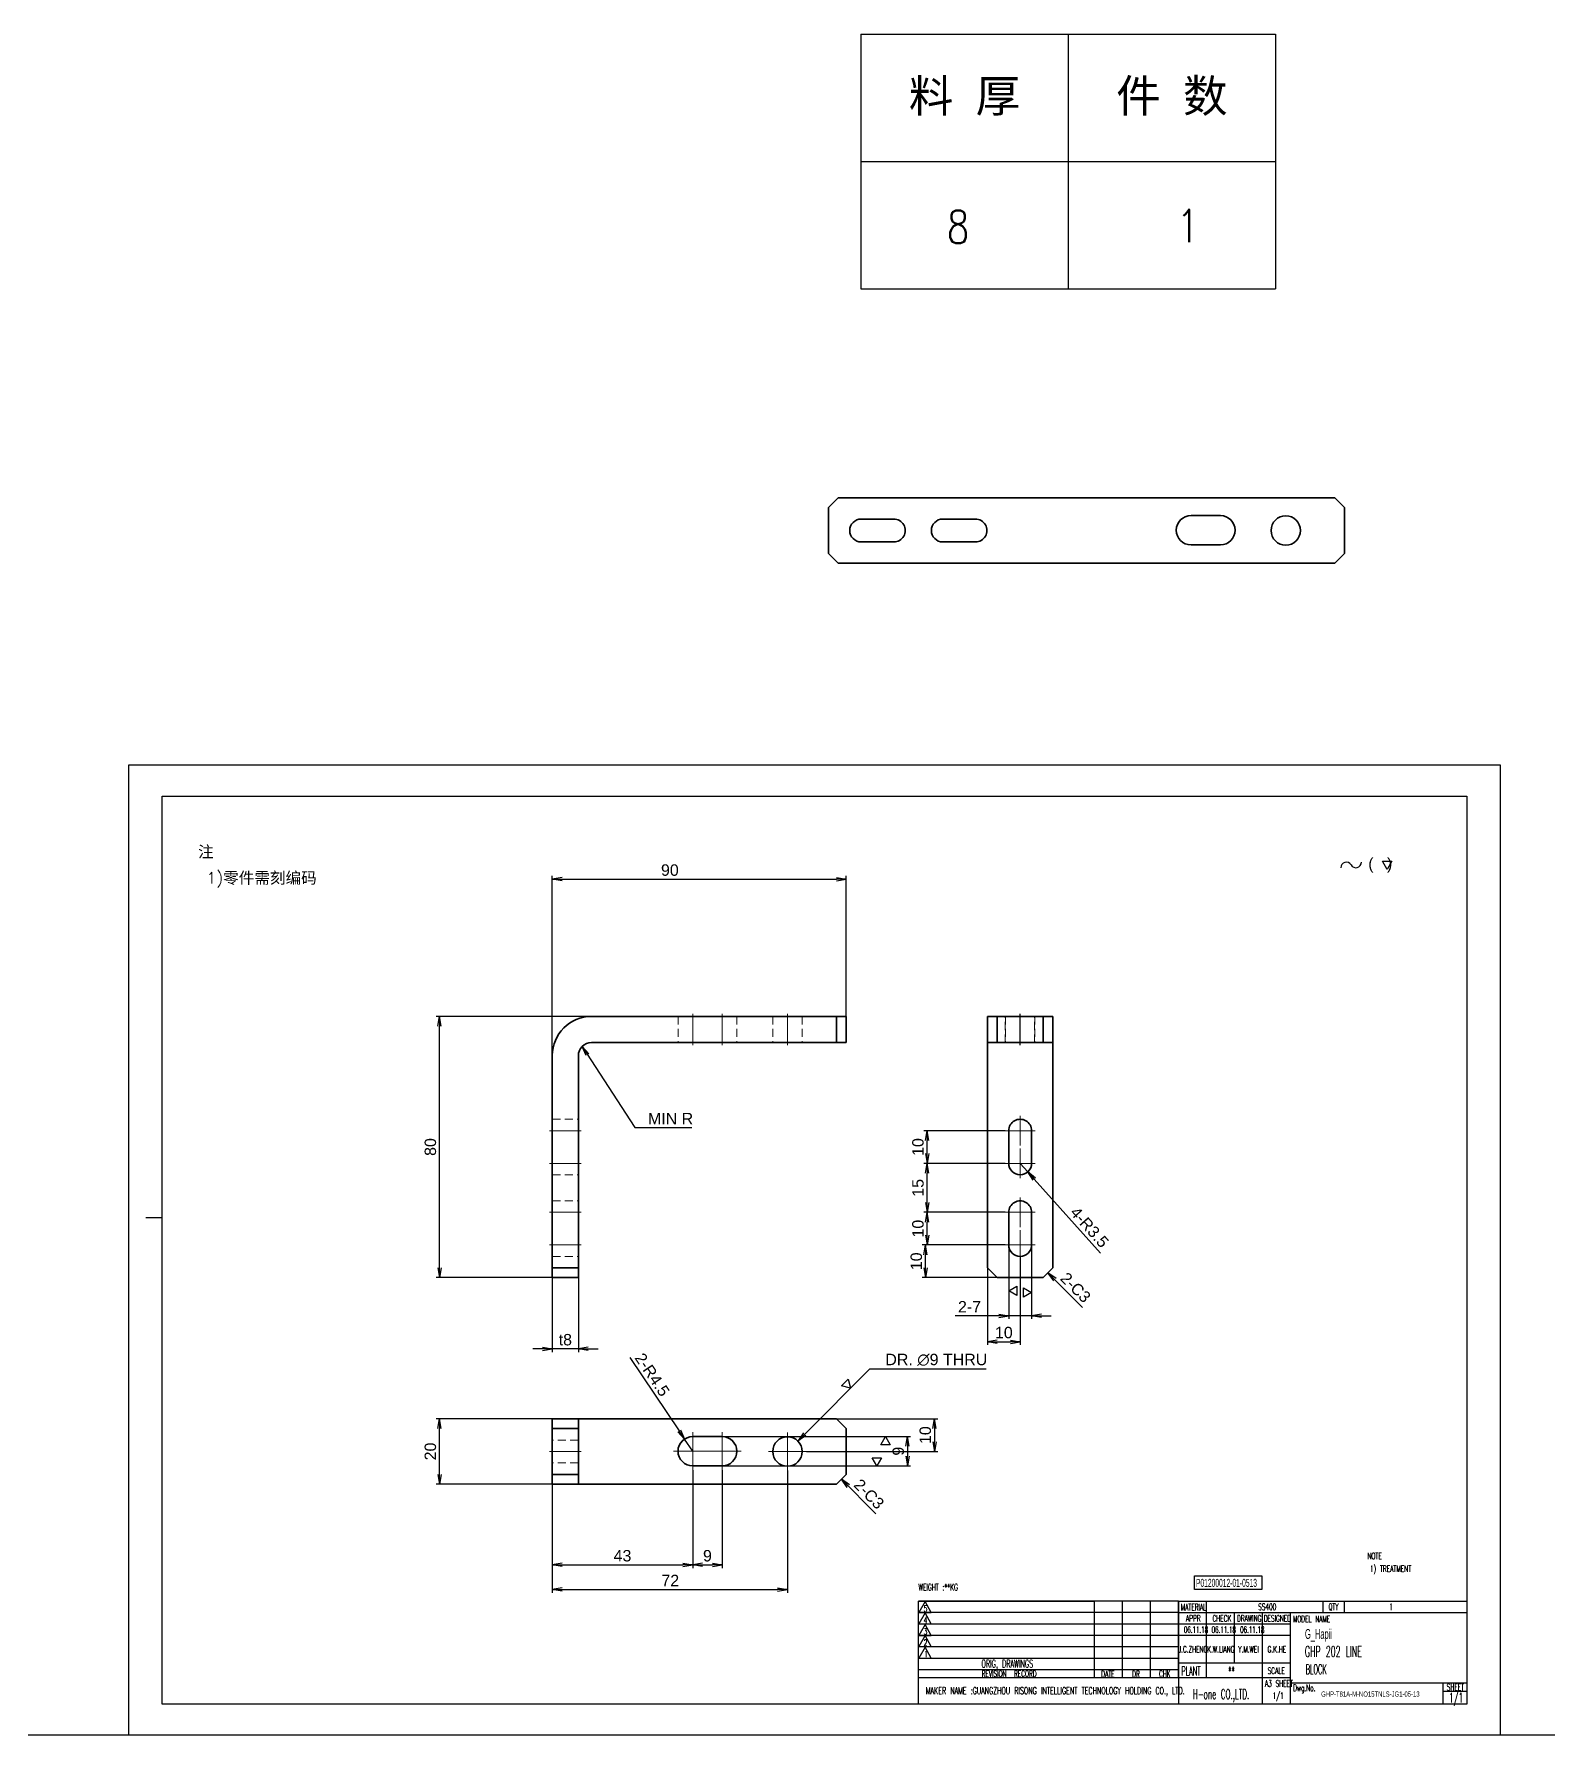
# Model space of a CAD drawing. Header units: millimetres. Extents: x 1842 to 16330, y -758 to 3963.
# Drawn here: x 5090 to 5553, y -758 to -237 of the extents above; entities that cross this region are included whole.
import ezdxf
from ezdxf.enums import TextEntityAlignment as Align

# ---------------------------------------------------------------- set-up
doc = ezdxf.new("R2010")
doc.units = ezdxf.units.MM
doc.linetypes.add('CENTER-HOKUTO', pattern=[23, 20, -1, 1, -1])
doc.linetypes.add('HIDDEN-HOKUTO', pattern=[3.8, 2.5, -1.3])
doc.layers.add('AM_7', color=2, linetype='CENTER-HOKUTO', lineweight=30)
doc.layers.add('AM_HID', color=1, linetype='HIDDEN-HOKUTO', lineweight=25)
doc.layers.add('title_frame', color=7, linetype='Continuous')
doc.layers.add('word_dim', color=253, linetype='Continuous')
doc.styles.add('DIM', font='romans.shx', dxfattribs={"width": 0.8, "bigfont": 'bigfont.shx'})
doc.styles.add('MX_NOTE_STANDARD', font='txt.shx', dxfattribs={"bigfont": 'bigfont.shx'})
doc.styles.get("Standard").update_dxf_attribs({"font": 'arial.ttf'})
doc.dimstyles.new('RS1-1', dxfattribs={"dimtxt": 3.5, "dimasz": 3, "dimexe": 1, "dimexo": 0, "dimgap": 1, "dimtad": 3, "dimdsep": 46, "dimtxsty": 'Standard', "dimblk1": 'OPEN', "dimblk2": 'OPEN', "dimsah": 1, "dimcen": 0, "dimclrd": 256, "dimclre": 256, "dimclrt": 3, "dimazin": 2, "dimtfac": 1, "dimtmove": 0, "dimatfit": 3, "dimldrblk": 'OPEN', "dimfxl": 0, "dimtolj": 1, "dimtzin": 0, "dimarcsym": 0})

# ---------------------------------------------------------------- blocks, each defined once
blk = doc.blocks.new('A$C404331B6')
at = {"layer": 'title_frame'}
for p, q in [((0, -31.5), (0, 0)), ((0, 0), (53.9, 0)), ((79.62, 0), (0, 0)), ((53.9, -23.5), (53.9, 0)), ((62.48, -23.5), (62.48, 0)), ((62.48, -23.5), (62.48, 0)), ((71.05, -23.5), (71.05, 0)), ((71.05, -23.5), (71.05, 0)), ((79.62, 0), (79.62, -31.5)), ((79.62, 0), (167.83, 0)), ((88.2, -23.5), (88.2, 0)), ((123.73, 0), (123.73, -3.5)), ((130.3, 0), (130.3, -3.5)), ((53.9, -3.5), (0, -3.5)), ((79.62, -3.5), (0, -3.5)), ((1.98, -0.12), (0.1, -3.45)), ((0.1, -3.45), (3.86, -3.45)), ((1.98, -3.6), (0.1, -6.92)), ((3.86, -3.45), (1.98, -0.12)), ((3.86, -6.92), (1.98, -3.6)), ((79.62, -3.5), (167.83, -3.5)), ((96.78, -18.9), (96.78, -3.5)), ((105.35, -31.5), (105.35, -3.5)), ((113.92, -31.5), (113.92, -3.5)), ((53.9, -7), (0, -7)), ((79.62, -7), (0, -7)), ((0.1, -6.92), (3.86, -6.92)), ((1.98, -7.13), (0.1, -10.45)), ((3.86, -10.45), (1.98, -7.13)), ((113.92, -7), (79.62, -7)), ((53.9, -10.5), (0, -10.5)), ((79.62, -10.5), (0, -10.5)), ((53.9, -14), (0, -14)), ((79.62, -14), (0, -14)), ((0.1, -10.45), (3.86, -10.45)), ((1.98, -10.54), (0.1, -13.87)), ((0.1, -13.87), (3.86, -13.87)), ((1.98, -14.07), (0.1, -17.4)), ((3.86, -13.87), (1.98, -10.54)), ((3.86, -17.4), (1.98, -14.07)), ((113.92, -10.5), (79.62, -10.5)), ((53.9, -17.5), (0, -17.5)), ((79.62, -17.5), (0, -17.5)), ((0.1, -17.4), (3.86, -17.4)), ((79.62, -18.9), (113.92, -18.9)), ((53.9, -21), (0, -21)), ((79.62, -21), (0, -21)), ((79.62, -23.5), (0, -23.5)), ((113.92, -23.5), (79.62, -23.5)), ((113.92, -25), (167.83, -25)), ((160.48, -25), (160.48, -31.5)), ((160.48, -27.5), (167.83, -27.5)), ((167.83, -31.5), (0, -31.5))]:
    blk.add_line(p, q, dxfattribs=at)
at = {"layer": 'title_frame', "color": 3, "style": 'MX_NOTE_STANDARD', "width": 0.5341}
for s, height, p in [('5', 1.92, (1.59, -3.22)), ('4', 1.92, (1.59, -6.7)), ('MATERIAL', 1.973, (80.3, -2.79)), ('APPR', 1.973, (81.89, -6.26)), ('CHECK', 1.973, (89.99, -6.26)), ('DRAWING', 1.973, (97.51, -6.26)), ('DESIGNED', 1.973, (105.7, -6.26)), ('MODEL NAME', 1.973, (114.63, -6.41)), ('QTY', 1.973, (125.5, -2.7)), ('3', 1.92, (1.59, -10.23)), ('2', 1.92, (1.59, -13.64)), ('1', 1.92, (1.78, -17.17)), ('ORIG, DRAWINGS', 2.4112, (19.27, -20.34)), ('PLANT', 2.74, (80.46, -22.73)), ('SCALE', 1.973, (106.88, -22.28)), ('REVISION  RECORD', 1.9728, (19.32, -23.18)), ('DATE', 1.973, (55.94, -23.26)), ('DR', 1.973, (65.43, -23.27)), ('CHK', 1.973, (73.61, -23.23)), ('Dwg.No.', 1.973, (114.71, -27.52)), ('SHEET', 1.973, (161.71, -27.29)), ('MAKER NAME :GUANGZHOU RISONG INTELLIGENT TECHNOLOGY HOLDING CO., LTD.', 2.16, (2.22, -28.43))]:
    blk.add_text(s, height=height, dxfattribs=at).set_placement(p)
blk = doc.blocks.new('shiage0')
at = {"layer": 'word_dim', "color": 3, "linetype": 'Continuous'}
for centre, start, end in [((1.69, 0), 30, 180), ((4.61, 1.69), 210, 0)]:
    blk.add_arc(centre, 1.69, start, end, dxfattribs=at)
blk = doc.blocks.new('12')
at = {"layer": 'title_frame', "color": 3, "linetype": 'Continuous'}
blk.add_lwpolyline([(20.46, 3.03), (19.01, 5.53), (21.9, 5.53)], close=True, dxfattribs=at)
blk.add_blockref('shiage0', (6.23, 3.56), dxfattribs=at)
blk.add_text('(   )', height=3.5, dxfattribs=at).set_placement((14.64, 3.08))
blk = doc.blocks.new('_Open')
at = {"color": 0, "lineweight": -2}
for p, q in [((-1, 0.17), (0, 0)), ((-1, -0.17), (0, 0)), ((0, 0), (-1, 0))]:
    blk.add_line(p, q, dxfattribs=at)
blk = doc.blocks.new('*D1000')
at = {"layer": 'DEFPOINTS', "color": 0, "linetype": 'Continuous', "ltscale": 2, "transparency": 16777216}
for p in [(5213.72, -538.19), (5263.97, -538.19), (5252.25, -618.19)]:
    blk.add_point(p, dxfattribs=at)
at = {"layer": 'word_dim', "linetype": 'Continuous', "lineweight": -2, "ltscale": 2, "transparency": 16777216}
for p, q in [((5263.97, -538.19), (5212.72, -538.19)), ((5213.72, -615.19), (5213.72, -541.19)), ((5252.25, -618.19), (5212.72, -618.19))]:
    blk.add_line(p, q, dxfattribs=at)
at = {"layer": 'word_dim', "linetype": 'Continuous', "lineweight": -2, "ltscale": 2, "transparency": 16777216, "xscale": 3, "yscale": 3, "zscale": 3}
for p, rotation in [((5213.72, -538.19), 90), ((5213.72, -618.19), 270)]:
    blk.add_blockref('_Open', p, dxfattribs=dict(at, rotation=rotation))
at = {"layer": 'word_dim', "color": 3, "linetype": 'Continuous', "ltscale": 2, "transparency": 16777216, "insert": (5210.94, -578.19), "char_height": 3.5, "attachment_point": 5, "rotation": 90}
blk.add_mtext('\\A1;80', dxfattribs=at)
blk = doc.blocks.new('*D1001')
at = {"layer": 'DEFPOINTS', "color": 0, "linetype": 'Continuous', "ltscale": 2, "transparency": 16777216}
for p in [(5338.25, -496.19), (5338.25, -542.19), (5248.25, -576.9)]:
    blk.add_point(p, dxfattribs=at)
at = {"layer": 'word_dim', "linetype": 'Continuous', "lineweight": -2, "ltscale": 2, "transparency": 16777216}
for p, q in [((5248.25, -576.9), (5248.25, -495.19)), ((5251.25, -496.19), (5335.25, -496.19)), ((5338.25, -542.19), (5338.25, -495.19))]:
    blk.add_line(p, q, dxfattribs=at)
at = {"layer": 'word_dim', "linetype": 'Continuous', "lineweight": -2, "ltscale": 2, "transparency": 16777216, "xscale": 3, "yscale": 3, "zscale": 3, "rotation": 180}
blk.add_blockref('_Open', (5248.25, -496.19), dxfattribs=at)
at = {"layer": 'word_dim', "linetype": 'Continuous', "lineweight": -2, "ltscale": 2, "transparency": 16777216, "xscale": 3, "yscale": 3, "zscale": 3}
blk.add_blockref('_Open', (5338.25, -496.19), dxfattribs=at)
at = {"layer": 'word_dim', "color": 3, "linetype": 'Continuous', "ltscale": 2, "transparency": 16777216, "insert": (5284.25, -493.4), "char_height": 3.5, "attachment_point": 5}
blk.add_mtext('\\A1;90', dxfattribs=at)
blk = doc.blocks.new('*D1002')
at = {"layer": 'DEFPOINTS', "color": 0, "linetype": 'Continuous', "ltscale": 2, "transparency": 16777216}
for p in [(5248.25, -618.19), (5256.25, -618.19), (5248.25, -640.01)]:
    blk.add_point(p, dxfattribs=at)
at = {"layer": 'word_dim', "linetype": 'Continuous', "lineweight": -2, "ltscale": 2, "transparency": 16777216}
for p, q in [((5248.25, -618.19), (5248.25, -641.01)), ((5256.25, -618.19), (5256.25, -641.01)), ((5245.25, -640.01), (5242.25, -640.01)), ((5256.25, -640.01), (5248.25, -640.01)), ((5259.25, -640.01), (5262.25, -640.01))]:
    blk.add_line(p, q, dxfattribs=at)
at = {"layer": 'word_dim', "linetype": 'Continuous', "lineweight": -2, "ltscale": 2, "transparency": 16777216, "xscale": 3, "yscale": 3, "zscale": 3}
blk.add_blockref('_Open', (5248.25, -640.01), dxfattribs=at)
at = {"layer": 'word_dim', "linetype": 'Continuous', "lineweight": -2, "ltscale": 2, "transparency": 16777216, "xscale": 3, "yscale": 3, "zscale": 3, "rotation": 180}
blk.add_blockref('_Open', (5256.25, -640.01), dxfattribs=at)
at = {"layer": 'word_dim', "color": 3, "linetype": 'Continuous', "ltscale": 2, "transparency": 16777216, "insert": (5252.25, -637.22), "char_height": 3.5, "attachment_point": 5}
blk.add_mtext('\\A1;t8', dxfattribs=at)
blk = doc.blocks.new('*D1003')
at = {"layer": 'DEFPOINTS', "color": 0, "linetype": 'Continuous', "ltscale": 2, "transparency": 16777216}
for p in [(5391.49, -611.74), (5381.49, -615.19), (5391.49, -637.82)]:
    blk.add_point(p, dxfattribs=at)
at = {"layer": 'word_dim', "linetype": 'Continuous', "lineweight": -2, "ltscale": 2, "transparency": 16777216}
for p, q in [((5391.49, -611.74), (5391.49, -638.82)), ((5381.49, -615.19), (5381.49, -638.82)), ((5384.49, -637.82), (5388.49, -637.82))]:
    blk.add_line(p, q, dxfattribs=at)
at = {"layer": 'word_dim', "linetype": 'Continuous', "lineweight": -2, "ltscale": 2, "transparency": 16777216, "xscale": 3, "yscale": 3, "zscale": 3, "rotation": 180}
blk.add_blockref('_Open', (5381.49, -637.82), dxfattribs=at)
at = {"layer": 'word_dim', "linetype": 'Continuous', "lineweight": -2, "ltscale": 2, "transparency": 16777216, "xscale": 3, "yscale": 3, "zscale": 3}
blk.add_blockref('_Open', (5391.49, -637.82), dxfattribs=at)
at = {"layer": 'word_dim', "color": 3, "linetype": 'Continuous', "ltscale": 2, "transparency": 16777216, "insert": (5386.49, -635.03), "char_height": 3.5, "attachment_point": 5}
blk.add_mtext('\\A1;10', dxfattribs=at)
blk = doc.blocks.new('*D1004')
at = {"layer": 'DEFPOINTS', "color": 0, "linetype": 'Continuous', "ltscale": 2, "transparency": 16777216}
for p in [(5362.49, -608.19), (5386.94, -608.19), (5384.49, -618.19)]:
    blk.add_point(p, dxfattribs=at)
at = {"layer": 'word_dim', "linetype": 'Continuous', "lineweight": -2, "ltscale": 2, "transparency": 16777216}
for p, q in [((5386.94, -608.19), (5361.49, -608.19)), ((5362.49, -615.19), (5362.49, -611.19)), ((5384.49, -618.19), (5361.49, -618.19))]:
    blk.add_line(p, q, dxfattribs=at)
at = {"layer": 'word_dim', "linetype": 'Continuous', "lineweight": -2, "ltscale": 2, "transparency": 16777216, "xscale": 3, "yscale": 3, "zscale": 3}
for p, rotation in [((5362.49, -608.19), 90), ((5362.49, -618.19), 270)]:
    blk.add_blockref('_Open', p, dxfattribs=dict(at, rotation=rotation))
at = {"layer": 'word_dim', "color": 3, "linetype": 'Continuous', "ltscale": 2, "transparency": 16777216, "insert": (5359.71, -613.19), "char_height": 3.5, "attachment_point": 5, "rotation": 90}
blk.add_mtext('\\A1;10', dxfattribs=at)
blk = doc.blocks.new('*D1005')
at = {"layer": 'DEFPOINTS', "color": 0, "linetype": 'Continuous', "ltscale": 2, "transparency": 16777216}
for p in [(5362.99, -598.19), (5386.94, -598.19), (5386.94, -608.19)]:
    blk.add_point(p, dxfattribs=at)
at = {"layer": 'word_dim', "linetype": 'Continuous', "lineweight": -2, "ltscale": 2, "transparency": 16777216}
for p, q in [((5386.94, -598.19), (5361.99, -598.19)), ((5362.99, -605.19), (5362.99, -601.19)), ((5386.94, -608.19), (5361.99, -608.19))]:
    blk.add_line(p, q, dxfattribs=at)
at = {"layer": 'word_dim', "linetype": 'Continuous', "lineweight": -2, "ltscale": 2, "transparency": 16777216, "xscale": 3, "yscale": 3, "zscale": 3}
for p, rotation in [((5362.99, -598.19), 90), ((5362.99, -608.19), 270)]:
    blk.add_blockref('_Open', p, dxfattribs=dict(at, rotation=rotation))
at = {"layer": 'word_dim', "color": 3, "linetype": 'Continuous', "ltscale": 2, "transparency": 16777216, "insert": (5360.21, -603.19), "char_height": 3.5, "attachment_point": 5, "rotation": 90}
blk.add_mtext('\\A1;10', dxfattribs=at)
blk = doc.blocks.new('*D1006')
at = {"layer": 'DEFPOINTS', "color": 0, "linetype": 'Continuous', "ltscale": 2, "transparency": 16777216}
for p in [(5362.99, -583.19), (5386.94, -583.19), (5386.94, -598.19)]:
    blk.add_point(p, dxfattribs=at)
at = {"layer": 'word_dim', "linetype": 'Continuous', "lineweight": -2, "ltscale": 2, "transparency": 16777216}
for p, q in [((5386.94, -583.19), (5361.99, -583.19)), ((5362.99, -595.19), (5362.99, -586.19)), ((5386.94, -598.19), (5361.99, -598.19))]:
    blk.add_line(p, q, dxfattribs=at)
at = {"layer": 'word_dim', "linetype": 'Continuous', "lineweight": -2, "ltscale": 2, "transparency": 16777216, "xscale": 3, "yscale": 3, "zscale": 3}
for p, rotation in [((5362.99, -583.19), 90), ((5362.99, -598.19), 270)]:
    blk.add_blockref('_Open', p, dxfattribs=dict(at, rotation=rotation))
at = {"layer": 'word_dim', "color": 3, "linetype": 'Continuous', "ltscale": 2, "transparency": 16777216, "insert": (5360.21, -590.69), "char_height": 3.5, "attachment_point": 5, "rotation": 90}
blk.add_mtext('\\A1;15', dxfattribs=at)
blk = doc.blocks.new('*D1007')
at = {"layer": 'DEFPOINTS', "color": 0, "linetype": 'Continuous', "ltscale": 2, "transparency": 16777216}
for p in [(5362.99, -573.19), (5386.94, -573.19), (5386.94, -583.19)]:
    blk.add_point(p, dxfattribs=at)
at = {"layer": 'word_dim', "linetype": 'Continuous', "lineweight": -2, "ltscale": 2, "transparency": 16777216}
for p, q in [((5386.94, -573.19), (5361.99, -573.19)), ((5362.99, -580.19), (5362.99, -576.19)), ((5386.94, -583.19), (5361.99, -583.19))]:
    blk.add_line(p, q, dxfattribs=at)
at = {"layer": 'word_dim', "linetype": 'Continuous', "lineweight": -2, "ltscale": 2, "transparency": 16777216, "xscale": 3, "yscale": 3, "zscale": 3}
for p, rotation in [((5362.99, -573.19), 90), ((5362.99, -583.19), 270)]:
    blk.add_blockref('_Open', p, dxfattribs=dict(at, rotation=rotation))
at = {"layer": 'word_dim', "color": 3, "linetype": 'Continuous', "ltscale": 2, "transparency": 16777216, "insert": (5360.21, -578.19), "char_height": 3.5, "attachment_point": 5, "rotation": 90}
blk.add_mtext('\\A1;10', dxfattribs=at)
blk = doc.blocks.new('*D1008')
at = {"layer": 'DEFPOINTS', "color": 0, "linetype": 'Continuous', "ltscale": 2, "transparency": 16777216}
for p in [(5387.99, -607.19), (5394.99, -607.19), (5394.99, -629.85)]:
    blk.add_point(p, dxfattribs=at)
at = {"layer": 'word_dim', "linetype": 'Continuous', "lineweight": -2, "ltscale": 2, "transparency": 16777216}
for p, q in [((5387.99, -607.19), (5387.99, -630.85)), ((5394.99, -607.19), (5394.99, -630.85)), ((5384.99, -629.85), (5371.64, -629.85)), ((5394.99, -629.85), (5387.99, -629.85)), ((5397.99, -629.85), (5400.99, -629.85))]:
    blk.add_line(p, q, dxfattribs=at)
at = {"layer": 'word_dim', "linetype": 'Continuous', "lineweight": -2, "ltscale": 2, "transparency": 16777216, "xscale": 3, "yscale": 3, "zscale": 3}
blk.add_blockref('_Open', (5387.99, -629.85), dxfattribs=at)
at = {"layer": 'word_dim', "linetype": 'Continuous', "lineweight": -2, "ltscale": 2, "transparency": 16777216, "xscale": 3, "yscale": 3, "zscale": 3, "rotation": 180}
blk.add_blockref('_Open', (5394.99, -629.85), dxfattribs=at)
at = {"layer": 'word_dim', "color": 3, "linetype": 'Continuous', "ltscale": 2, "transparency": 16777216, "insert": (5375.99, -627.1), "char_height": 3.5, "attachment_point": 5}
blk.add_mtext('\\A1;2-7', dxfattribs=at)
blk = doc.blocks.new('*D1009')
at = {"layer": 'DEFPOINTS', "color": 0, "linetype": 'Continuous', "ltscale": 2, "transparency": 16777216}
for p in [(5391.49, -583.19), (5393.82, -585.8)]:
    blk.add_point(p, dxfattribs=at)
at = {"layer": 'word_dim', "linetype": 'Continuous', "lineweight": -2, "ltscale": 2, "transparency": 16777216}
for p, q in [((5391.49, -583.19), (5393.82, -585.8)), ((5416.1, -610.72), (5395.82, -588.04))]:
    blk.add_line(p, q, dxfattribs=at)
at = {"layer": 'word_dim', "linetype": 'Continuous', "lineweight": -2, "ltscale": 2, "transparency": 16777216, "xscale": 3, "yscale": 3, "zscale": 3, "rotation": 131.7998130805017}
blk.add_blockref('_Open', (5393.82, -585.8), dxfattribs=at)
at = {"layer": 'word_dim', "color": 3, "linetype": 'Continuous', "ltscale": 2, "transparency": 16777216, "insert": (5412.71, -602.74), "char_height": 3.5, "attachment_point": 5, "rotation": 311.7998}
blk.add_mtext('\\A1;4-R3.5', dxfattribs=at)
blk = doc.blocks.new('*D1010')
at = {"layer": 'DEFPOINTS', "color": 0, "linetype": 'Continuous', "ltscale": 2, "transparency": 16777216}
for p in [(5213.72, -661.43), (5252.25, -661.43), (5250.41, -681.43)]:
    blk.add_point(p, dxfattribs=at)
at = {"layer": 'word_dim', "linetype": 'Continuous', "lineweight": -2, "ltscale": 2, "transparency": 16777216}
for p, q in [((5252.25, -661.43), (5212.72, -661.43)), ((5213.72, -678.43), (5213.72, -664.43)), ((5250.41, -681.43), (5212.72, -681.43))]:
    blk.add_line(p, q, dxfattribs=at)
at = {"layer": 'word_dim', "linetype": 'Continuous', "lineweight": -2, "ltscale": 2, "transparency": 16777216, "xscale": 3, "yscale": 3, "zscale": 3}
for p, rotation in [((5213.72, -661.43), 90), ((5213.72, -681.43), 270)]:
    blk.add_blockref('_Open', p, dxfattribs=dict(at, rotation=rotation))
at = {"layer": 'word_dim', "color": 3, "linetype": 'Continuous', "ltscale": 2, "transparency": 16777216, "insert": (5210.94, -671.43), "char_height": 3.5, "attachment_point": 5, "rotation": 90}
blk.add_mtext('\\A1;20', dxfattribs=at)
blk = doc.blocks.new('*D1011')
at = {"layer": 'DEFPOINTS', "color": 0, "linetype": 'Continuous', "ltscale": 2, "transparency": 16777216}
for p in [(5248.25, -679.93), (5291.25, -677.2), (5291.25, -706.17)]:
    blk.add_point(p, dxfattribs=at)
at = {"layer": 'word_dim', "linetype": 'Continuous', "lineweight": -2, "ltscale": 2, "transparency": 16777216}
for p, q in [((5248.25, -679.93), (5248.25, -707.17)), ((5291.25, -677.2), (5291.25, -707.17)), ((5251.25, -706.17), (5288.25, -706.17))]:
    blk.add_line(p, q, dxfattribs=at)
at = {"layer": 'word_dim', "linetype": 'Continuous', "lineweight": -2, "ltscale": 2, "transparency": 16777216, "xscale": 3, "yscale": 3, "zscale": 3, "rotation": 180}
blk.add_blockref('_Open', (5248.25, -706.17), dxfattribs=at)
at = {"layer": 'word_dim', "linetype": 'Continuous', "lineweight": -2, "ltscale": 2, "transparency": 16777216, "xscale": 3, "yscale": 3, "zscale": 3}
blk.add_blockref('_Open', (5291.25, -706.17), dxfattribs=at)
at = {"layer": 'word_dim', "color": 3, "linetype": 'Continuous', "ltscale": 2, "transparency": 16777216, "insert": (5269.75, -703.38), "char_height": 3.5, "attachment_point": 5}
blk.add_mtext('\\A1;43', dxfattribs=at)
blk = doc.blocks.new('*D1012')
at = {"layer": 'DEFPOINTS', "color": 0, "linetype": 'Continuous', "ltscale": 2, "transparency": 16777216}
for p in [(5291.25, -677.2), (5300.25, -677.2), (5300.25, -706.17)]:
    blk.add_point(p, dxfattribs=at)
at = {"layer": 'word_dim', "linetype": 'Continuous', "lineweight": -2, "ltscale": 2, "transparency": 16777216}
for p, q in [((5291.25, -677.2), (5291.25, -707.17)), ((5300.25, -677.2), (5300.25, -707.17)), ((5294.25, -706.17), (5297.25, -706.17))]:
    blk.add_line(p, q, dxfattribs=at)
at = {"layer": 'word_dim', "linetype": 'Continuous', "lineweight": -2, "ltscale": 2, "transparency": 16777216, "xscale": 3, "yscale": 3, "zscale": 3, "rotation": 180}
blk.add_blockref('_Open', (5291.25, -706.17), dxfattribs=at)
at = {"layer": 'word_dim', "linetype": 'Continuous', "lineweight": -2, "ltscale": 2, "transparency": 16777216, "xscale": 3, "yscale": 3, "zscale": 3}
blk.add_blockref('_Open', (5300.25, -706.17), dxfattribs=at)
at = {"layer": 'word_dim', "color": 3, "linetype": 'Continuous', "ltscale": 2, "transparency": 16777216, "insert": (5295.75, -703.38), "char_height": 3.5, "attachment_point": 5}
blk.add_mtext('\\A1;9', dxfattribs=at)
blk = doc.blocks.new('*D1013')
at = {"layer": 'DEFPOINTS', "color": 0, "linetype": 'Continuous', "ltscale": 2, "transparency": 16777216}
for p in [(5248.25, -679.93), (5320.25, -677.28), (5320.25, -713.7)]:
    blk.add_point(p, dxfattribs=at)
at = {"layer": 'word_dim', "linetype": 'Continuous', "lineweight": -2, "ltscale": 2, "transparency": 16777216}
for p, q in [((5248.25, -679.93), (5248.25, -714.7)), ((5320.25, -677.28), (5320.25, -714.7)), ((5251.25, -713.7), (5317.25, -713.7))]:
    blk.add_line(p, q, dxfattribs=at)
at = {"layer": 'word_dim', "linetype": 'Continuous', "lineweight": -2, "ltscale": 2, "transparency": 16777216, "xscale": 3, "yscale": 3, "zscale": 3, "rotation": 180}
blk.add_blockref('_Open', (5248.25, -713.7), dxfattribs=at)
at = {"layer": 'word_dim', "linetype": 'Continuous', "lineweight": -2, "ltscale": 2, "transparency": 16777216, "xscale": 3, "yscale": 3, "zscale": 3}
blk.add_blockref('_Open', (5320.25, -713.7), dxfattribs=at)
at = {"layer": 'word_dim', "color": 3, "linetype": 'Continuous', "ltscale": 2, "transparency": 16777216, "insert": (5284.38, -710.94), "char_height": 3.5, "attachment_point": 5}
blk.add_mtext('\\A1;72', dxfattribs=at)
blk = doc.blocks.new('*D1014')
at = {"layer": 'DEFPOINTS', "color": 0, "linetype": 'Continuous', "ltscale": 2, "transparency": 16777216}
for p in [(5317.25, -661.43), (5326.1, -671.43), (5365.25, -671.43)]:
    blk.add_point(p, dxfattribs=at)
at = {"layer": 'word_dim', "linetype": 'Continuous', "lineweight": -2, "ltscale": 2, "transparency": 16777216}
for p, q in [((5317.25, -661.43), (5366.25, -661.43)), ((5365.25, -664.43), (5365.25, -668.43)), ((5326.1, -671.43), (5366.25, -671.43))]:
    blk.add_line(p, q, dxfattribs=at)
at = {"layer": 'word_dim', "linetype": 'Continuous', "lineweight": -2, "ltscale": 2, "transparency": 16777216, "xscale": 3, "yscale": 3, "zscale": 3}
for p, rotation in [((5365.25, -661.43), 90), ((5365.25, -671.43), 270)]:
    blk.add_blockref('_Open', p, dxfattribs=dict(at, rotation=rotation))
at = {"layer": 'word_dim', "color": 3, "linetype": 'Continuous', "ltscale": 2, "transparency": 16777216, "insert": (5362.46, -666.43), "char_height": 3.5, "attachment_point": 5, "rotation": 90}
blk.add_mtext('\\A1;10', dxfattribs=at)
blk = doc.blocks.new('*D1015')
at = {"layer": 'DEFPOINTS', "color": 0, "linetype": 'Continuous', "ltscale": 2, "transparency": 16777216}
for p in [(5300.25, -666.85), (5300.25, -675.85), (5356.96, -675.85)]:
    blk.add_point(p, dxfattribs=at)
at = {"layer": 'word_dim', "linetype": 'Continuous', "lineweight": -2, "ltscale": 2, "transparency": 16777216}
for p, q in [((5300.25, -666.85), (5357.96, -666.85)), ((5356.96, -669.85), (5356.96, -672.85)), ((5300.25, -675.85), (5357.96, -675.85))]:
    blk.add_line(p, q, dxfattribs=at)
at = {"layer": 'word_dim', "linetype": 'Continuous', "lineweight": -2, "ltscale": 2, "transparency": 16777216, "xscale": 3, "yscale": 3, "zscale": 3}
for p, rotation in [((5356.96, -666.85), 90), ((5356.96, -675.85), 270)]:
    blk.add_blockref('_Open', p, dxfattribs=dict(at, rotation=rotation))
at = {"layer": 'word_dim', "color": 3, "linetype": 'Continuous', "ltscale": 2, "transparency": 16777216, "insert": (5354.18, -671.35), "char_height": 3.5, "attachment_point": 5, "rotation": 90}
blk.add_mtext('\\A1;9', dxfattribs=at)
blk = doc.blocks.new('*D1016')
at = {"layer": 'DEFPOINTS', "color": 0, "linetype": 'Continuous', "ltscale": 2, "transparency": 16777216}
for p in [(5323.43, -668.25), (5317.07, -674.62)]:
    blk.add_point(p, dxfattribs=at)
at = {"layer": 'word_dim', "linetype": 'Continuous', "lineweight": -2, "ltscale": 2, "transparency": 16777216}
for p, q in [((5345.39, -646.26), (5325.55, -666.12)), ((5381.05, -646.26), (5345.39, -646.26))]:
    blk.add_line(p, q, dxfattribs=at)
at = {"layer": 'word_dim', "linetype": 'Continuous', "lineweight": -2, "ltscale": 2, "transparency": 16777216, "xscale": 3, "yscale": 3, "zscale": 3, "rotation": 225.0427662353356}
blk.add_blockref('_Open', (5323.43, -668.25), dxfattribs=at)
at = {"layer": 'word_dim', "color": 3, "linetype": 'Continuous', "ltscale": 2, "transparency": 16777216, "insert": (5365.82, -643.37), "char_height": 3.5, "attachment_point": 5}
blk.add_mtext('\\A1;DR. ∅9 THRU', dxfattribs=at)
blk = doc.blocks.new('shiage1')
at = {"layer": 'word_dim', "color": 3, "linetype": 'Continuous'}
for p, q in [((0, 0), (-1.44, 2.5)), ((-1.44, 2.5), (1.44, 2.5)), ((1.44, 2.5), (0, 0))]:
    blk.add_line(p, q, dxfattribs=at)
blk = doc.blocks.new('*D1017')
at = {"layer": 'DEFPOINTS', "color": 0, "linetype": 'Continuous', "ltscale": 2, "transparency": 16777216}
for p in [(5288.74, -667.61), (5291.25, -671.35)]:
    blk.add_point(p, dxfattribs=at)
at = {"layer": 'word_dim', "linetype": 'Continuous', "lineweight": -2, "ltscale": 2, "transparency": 16777216}
for p, q in [((5271.99, -642.69), (5287.07, -665.12)), ((5291.25, -671.35), (5288.74, -667.61))]:
    blk.add_line(p, q, dxfattribs=at)
at = {"layer": 'word_dim', "linetype": 'Continuous', "lineweight": -2, "ltscale": 2, "transparency": 16777216, "xscale": 3, "yscale": 3, "zscale": 3, "rotation": 303.8904609505279}
blk.add_blockref('_Open', (5288.74, -667.61), dxfattribs=at)
at = {"layer": 'word_dim', "color": 3, "linetype": 'Continuous', "ltscale": 2, "transparency": 16777216, "insert": (5278.86, -647.91), "char_height": 3.5, "attachment_point": 5, "rotation": 303.8905}
blk.add_mtext('\\A1;2-R4.5', dxfattribs=at)
blk = doc.blocks.new('*T257')
at = {"color": 0, "linetype": 'ByBlock', "lineweight": -2, "transparency": 16777216}
for p, q in [((0, 0), (127, 0)), ((0, 0), (0, -78)), ((63.5, 0), (63.5, -78)), ((127, 0), (127, -78)), ((0, -39), (127, -39)), ((0, -78), (127, -78))]:
    blk.add_line(p, q, dxfattribs=at)
at = {"color": 0, "transparency": 16777216, "char_height": 10, "width": 60.5, "attachment_point": 5}
for s, insert in [('{\\fSimSun|b0|i0|c134|p2;料 厚}', (31.75, -19.5)), ('{\\fSimSun|b0|i0|c134|p2;件 数}', (95.25, -19.5))]:
    blk.add_mtext(s, dxfattribs=dict(at, insert=insert))
blk = doc.blocks.new('拆图参数')
blk.add_blockref('*T257', (-63.5, 78))
at = {"style": 'DIM', "width": 0.8}
blk.add_attdef('6', text='', height=10, dxfattribs=at).set_placement((-37.13, 18.91), align=Align.MIDDLE_LEFT)
blk.add_attdef('1', text='', height=10, dxfattribs=at).set_placement((36.65, 19.27), align=Align.MIDDLE_CENTER)

msp = doc.modelspace()

# ---------------------------------------------------------------- linework, layer by layer
at = {"color": 7, "lineweight": 35, "ltscale": 0.35}
for p, q in [((5335.8, -379.386), (5332.8, -382.386)), ((5332.8, -396.386), (5332.8, -382.386)), ((5490.8, -396.386), (5490.8, -382.386)), ((5335.8, -399.386), (5332.8, -396.386)), ((5384.488, -538.192), (5398.488, -538.192)), ((5398.488, -546.192), (5384.488, -546.192)), ((5398.488, -618.192), (5384.488, -618.192)), ((5248.248, -664.432), (5248.248, -678.432)), ((5256.248, -678.432), (5256.248, -664.432)), ((5338.248, -678.432), (5338.248, -664.432))]:
    msp.add_line(p, q, dxfattribs=at)
at = {"color": 7, "lineweight": 35}
for p, q in [((5335.8, -379.386), (5487.8, -379.386)), ((5335.8, -399.386), (5487.8, -399.386)), ((5260.248, -538.192), (5335.248, -538.192)), ((5260.248, -546.192), (5335.248, -546.192)), ((5248.248, -615.192), (5248.248, -550.192)), ((5256.248, -615.192), (5256.248, -550.192)), ((5381.488, -615.192), (5381.488, -550.192)), ((5401.488, -615.192), (5401.488, -550.192)), ((5260.248, -661.432), (5335.248, -661.432)), ((5260.248, -681.432), (5335.248, -681.432))]:
    msp.add_line(p, q, dxfattribs=at)
at = {"color": 7, "lineweight": 35, "ltscale": 0.106066}
for p, q in [((5487.8, -379.386), (5490.8, -382.386)), ((5490.8, -396.386), (5487.8, -399.386)), ((5384.488, -618.192), (5381.488, -615.192)), ((5398.488, -618.192), (5401.488, -615.192)), ((5335.248, -661.432), (5338.248, -664.432)), ((5338.248, -678.432), (5335.248, -681.432))]:
    msp.add_line(p, q, dxfattribs=at)
at = {"color": 7, "lineweight": 35, "ltscale": 0.225}
for p, q in [((5443.8, -384.805), (5452.8, -384.805)), ((5452.8, -393.805), (5443.8, -393.805)), ((5291.248, -666.85), (5300.248, -666.85)), ((5300.248, -675.85), (5291.248, -675.85))]:
    msp.add_line(p, q, dxfattribs=at)
at = {"color": 7, "lineweight": 35, "ltscale": 0.25}
for p, q in [((5342.8, -385.886), (5352.8, -385.886)), ((5367.8, -385.886), (5377.8, -385.886)), ((5352.8, -392.886), (5342.8, -392.886)), ((5377.8, -392.886), (5367.8, -392.886)), ((5387.988, -583.192), (5387.988, -573.192)), ((5394.988, -573.192), (5394.988, -583.192)), ((5387.988, -608.192), (5387.988, -598.192)), ((5394.988, -598.192), (5394.988, -608.192))]:
    msp.add_line(p, q, dxfattribs=at)
at = {"color": 7, "lineweight": 35, "ltscale": 0.075}
for p, q in [((5338.248, -538.192), (5335.248, -538.192)), ((5384.488, -538.192), (5381.488, -538.192)), ((5401.488, -538.192), (5398.488, -538.192)), ((5335.248, -546.192), (5338.248, -546.192)), ((5381.488, -546.192), (5384.488, -546.192)), ((5398.488, -546.192), (5401.488, -546.192)), ((5248.248, -618.192), (5248.248, -615.192)), ((5256.248, -618.192), (5256.248, -615.192)), ((5248.248, -664.432), (5248.248, -661.432)), ((5256.248, -664.432), (5256.248, -661.432)), ((5248.248, -678.432), (5248.248, -681.432)), ((5256.248, -678.432), (5256.248, -681.432))]:
    msp.add_line(p, q, dxfattribs=at)
at = {"color": 7, "lineweight": 35, "ltscale": 0.2}
for p, q in [((5335.248, -546.192), (5335.248, -538.192)), ((5338.248, -546.192), (5338.248, -538.192)), ((5381.488, -546.192), (5381.488, -538.192)), ((5384.488, -546.192), (5384.488, -538.192)), ((5398.488, -546.192), (5398.488, -538.192)), ((5401.488, -546.192), (5401.488, -538.192)), ((5248.248, -615.192), (5256.248, -615.192)), ((5248.248, -618.192), (5256.248, -618.192)), ((5248.248, -661.432), (5256.248, -661.432)), ((5248.248, -664.432), (5256.248, -664.432)), ((5248.248, -678.432), (5256.248, -678.432)), ((5248.248, -681.432), (5256.248, -681.432))]:
    msp.add_line(p, q, dxfattribs=at)
at = {"color": 7, "lineweight": 35, "ltscale": 0.1}
for p, q in [((5381.488, -550.192), (5381.488, -546.192)), ((5401.488, -550.192), (5401.488, -546.192)), ((5256.248, -661.432), (5260.248, -661.432)), ((5256.248, -681.432), (5260.248, -681.432))]:
    msp.add_line(p, q, dxfattribs=at)
msp.add_line((1841.956, -758.252), (16329.761, -758.252))
at = {"color": 7, "lineweight": 35}
for centre in [(5472.8, -389.386), (5320.248, -671.432)]:
    msp.add_circle(centre, 4.5, dxfattribs=at)
for centre, radius, start, end in [((5443.8, -389.305), 4.5, 90, 270), ((5452.8, -389.305), 4.5, 270, 90), ((5342.8, -389.386), 3.5, 90.00001, 270), ((5352.8, -389.386), 3.5, 270, 90.00001), ((5367.8, -389.386), 3.5, 90.00001, 270), ((5377.8, -389.386), 3.5, 270, 90.00001), ((5260.248, -550.192), 12, 90, 179.99999), ((5260.248, -550.192), 4, 90, 180.00001), ((5391.488, -573.192), 3.5, 0, 180.00001), ((5391.488, -583.192), 3.5, 180.00001, 0), ((5391.488, -598.192), 3.5, 0, 180.00001), ((5391.488, -608.192), 3.5, 180.00001, 0), ((5291.248, -671.35), 4.5, 90, 270), ((5300.248, -671.35), 4.5, 270, 90)]:
    msp.add_arc(centre, radius, start, end, dxfattribs=at)
at = {"layer": 'AM_7', "color": 2, "lineweight": 13}
for p, q in [((5291.248, -537.392), (5291.248, -546.992)), ((5300.248, -537.392), (5300.248, -546.992)), ((5320.248, -537.392), (5320.248, -546.992)), ((5391.406, -537.392), (5391.406, -546.992)), ((5391.488, -537.392), (5391.488, -546.992)), ((5391.488, -568.642), (5391.488, -577.742)), ((5247.447, -573.192), (5257.048, -573.192)), ((5396.038, -573.192), (5386.938, -573.192)), ((5247.447, -583.192), (5257.048, -583.192)), ((5396.038, -583.192), (5386.938, -583.192)), ((5391.488, -578.642), (5391.488, -587.742)), ((5391.488, -593.642), (5391.488, -602.742)), ((5247.447, -598.192), (5257.048, -598.192)), ((5396.038, -598.192), (5386.938, -598.192)), ((5391.488, -603.642), (5391.488, -612.742)), ((5247.447, -608.192), (5257.048, -608.192)), ((5396.038, -608.192), (5386.938, -608.192)), ((5291.248, -665.5), (5291.248, -677.2)), ((5300.248, -665.5), (5300.248, -677.2)), ((5320.248, -665.582), (5320.248, -677.282)), ((5247.447, -671.432), (5257.048, -671.432)), ((5297.098, -671.35), (5285.398, -671.35)), ((5306.098, -671.35), (5294.398, -671.35)), ((5326.098, -671.432), (5314.398, -671.432))]:
    msp.add_line(p, q, dxfattribs=at)
at = {"layer": 'AM_HID', "color": 1, "lineweight": 13}
for p, q in [((5286.748, -538.192), (5286.748, -546.192)), ((5304.748, -538.192), (5304.748, -546.192)), ((5315.748, -538.192), (5315.748, -546.192)), ((5324.748, -538.192), (5324.748, -546.192)), ((5335.248, -546.192), (5335.248, -538.192)), ((5386.906, -546.192), (5386.906, -538.192)), ((5386.988, -538.192), (5386.988, -546.192)), ((5395.906, -546.192), (5395.906, -538.192)), ((5395.988, -538.192), (5395.988, -546.192)), ((5248.248, -569.692), (5256.248, -569.692)), ((5248.248, -586.692), (5256.248, -586.692)), ((5248.248, -594.692), (5256.248, -594.692)), ((5248.248, -611.692), (5256.248, -611.692)), ((5248.248, -615.192), (5256.248, -615.192)), ((5256.248, -667.932), (5248.248, -667.932)), ((5256.248, -674.932), (5248.248, -674.932))]:
    msp.add_line(p, q, dxfattribs=at)
at = {"layer": 'title_frame'}
for p, q in [((5123.854, -599.752), (5128.854, -599.752)), ((5444.901, -709.479), (5465.429, -709.479)), ((5444.901, -713.679), (5444.901, -709.479)), ((5465.429, -709.479), (5465.429, -713.679)), ((5440.004, -717.289), (5440.004, -720.789)), ((5440.004, -740.789), (5440.004, -717.289)), ((5440.004, -717.289), (5440.004, -748.789)), ((5465.429, -713.679), (5444.901, -713.679)), ((5528.204, -748.789), (5474.304, -748.789)), ((5528.204, -748.789), (5474.304, -748.789))]:
    msp.add_line(p, q, dxfattribs=at)
at = {"layer": 'title_frame', "color": 4}
msp.add_lwpolyline([(5538.529, -461.252), (5118.529, -461.252), (5118.529, -758.252), (5538.529, -758.252)], close=True, dxfattribs=at)
at = {"layer": 'title_frame'}
msp.add_lwpolyline([(5128.854, -470.714), (5528.204, -470.714), (5528.204, -748.789), (5128.854, -748.789)], close=True, dxfattribs=at)
at = {"layer": 'word_dim', "color": 3, "linetype": 'Continuous', "ltscale": 2}
for points in [[(5387.988, -622.201), (5390.491, -620.756), (5390.491, -623.646)], [(5394.988, -622.724), (5392.485, -624.169), (5392.485, -621.279)], [(5350.229, -666.85), (5351.674, -669.353), (5348.784, -669.353)], [(5347.611, -675.85), (5346.166, -673.347), (5349.056, -673.347)]]:
    msp.add_lwpolyline(points, close=True, dxfattribs=at)

# ---------------------------------------------------------------- block references
msp.add_blockref('拆图参数', (5406.193, -315.337)).add_auto_attribs({'1': '1', '6': '8'})
at = {"layer": 'word_dim', "linetype": 'Continuous', "ltscale": 2}
msp.add_blockref('12', (5483.423, -496.215), dxfattribs=at)
at = {"layer": 'word_dim', "color": 3, "linetype": 'Continuous', "ltscale": 2, "rotation": 45.04276623533084}
msp.add_blockref('shiage1', (5339.59, -652.061), dxfattribs=at)
at = {"layer": 'word_dim', "ltscale": 2}
msp.add_blockref('A$C404331B6', (5360.379, -717.289), dxfattribs=at)

# ---------------------------------------------------------------- texts
at = {"ltscale": 2, "char_height": 3.5, "attachment_point": 1}
for s, insert, width in [('{\\fSimSun|b0|i0|c134|p2;\\C3;注}', (5139.821, -486.009), 10.36469), ('{\\Fromans,bigfont|c134;\\C3;1)\\fSimSun|b0|i0|c134|p2;零件需刻编码}', (5142.386, -494.017), 96.90613)]:
    msp.add_mtext(s, dxfattribs=dict(at, insert=insert, width=width))
at = {"linetype": 'Continuous', "insert": (5478.681, -727.769), "char_height": 3, "width": 50.9, "attachment_point": 4}
msp.add_mtext('{\\W0.5;\\C3;G_Hapii }', dxfattribs=at)
at = {"color": 3, "linetype": 'Continuous', "insert": (5483.637, -744.927), "char_height": 1.6, "width": 37.13137, "attachment_point": 1}
msp.add_mtext('{\\W0.65;GHP-T81A-M-NO15TNLS-JG1-05-13}', dxfattribs=at)
at = {"layer": 'title_frame', "color": 3, "style": 'MX_NOTE_STANDARD'}
for s, height, width, p in [('NOTE', 2, 0.5341, (5497.791, -704.427)), ('1) TREATMENT', 2, 0.5341, (5498.569, -708.324)), ('WEIGHT :**KG ', 1.96, 0.545, (5360.404, -713.973)), ('SS400', 1.9728, 0.5341, (5464.378, -719.991)), ('1', 1.973, 0.5341, (5504.505, -719.991)), ('06.11.18', 1.9, 0.5341, (5441.591, -726.966)), ('06.11.18', 1.9, 0.5341, (5450.103, -726.966)), ('06.11.18', 1.9, 0.5341, (5458.82, -726.966)), ('GHP 202 LINE', 3.3, 0.5341, (5478.643, -734.338)), ('**', 2.74, 0.5341, (5455.197, -740.02)), ('BLOCK', 2.94, 0.5, (5478.891, -739.603)), ('H-one CO.,LTD.', 3, 0.5341, (5444.36, -747.24)), ('A3 SHEET', 1.9728, 0.5341, (5466.434, -743.466)), ('1/1', 1.9728, 0.5341, (5468.786, -747.22)), ('1/1', 3, 0.5341, (5522.811, -748.314))]:
    msp.add_text(s, height=height, dxfattribs=dict(at, width=width)).set_placement(p)
at = {"layer": 'title_frame', "color": 3, "style": 'MX_NOTE_STANDARD', "width": 0.5341}
for s, p in [('J.C.ZHENG', (5444.336, -733.583)), ('K.W.LIANG', (5452.931, -733.604)), ('Y.M.WEI', (5461.411, -733.601)), ('G.K.HE', (5470.081, -733.604))]:
    msp.add_text(s, height=1.9728, dxfattribs=at).set_placement(p, align=Align.BOTTOM_CENTER)
at = {"layer": 'title_frame', "color": 3, "insert": (5445.314, -710.435), "char_height": 2.45, "width": 4.1107, "attachment_point": 1, "style": 'MX_NOTE_STANDARD'}
msp.add_mtext('{\\f3 of 9 Barcode|b0|i0|c0|p82;\\W0.5;P01200012-01-0513}', dxfattribs=at)
at = {"layer": 'word_dim', "color": 3, "linetype": 'Continuous', "ltscale": 2}
for p in [(5403.488, -618.692), (5340.248, -681.932)]:
    msp.add_text('2-C3', height=3.5, rotation=315, dxfattribs=at).set_placement(p)
at = {"layer": 'word_dim', "color": 3, "linetype": 'Continuous', "ltscale": 2, "insert": (5277.535, -571.237), "char_height": 3.5, "width": 26.72576, "attachment_point": 7}
msp.add_mtext('MIN R', dxfattribs=at)

# ---------------------------------------------------------------- dimensions: what is measured, and where the dimension line sits
at = {"layer": 'word_dim', "linetype": 'Continuous', "ltscale": 2}
for base, p1, p2, picture, middle in [((5338.248, -496.185), (5248.248, -576.903), (5338.248, -542.192), '*D1001', (5284.248, -496.185)), ((5320.248, -713.697), (5248.248, -679.932), (5320.248, -677.282), '*D1013', (5284.377, -713.697))]:
    dim = msp.add_linear_dim(base=base, p1=p1, p2=p2, dimstyle='RS1-1', dxfattribs=at)
    dim.commit()
    dim.dimension.update_dxf_attribs({"geometry": picture, "text_midpoint": middle, "dimtype": 160})
for base, p1, p2, picture, middle in [((5213.725, -538.192), (5252.248, -618.192), (5263.972, -538.192), '*D1000', (5210.938, -578.192)), ((5362.993, -573.192), (5386.938, -583.192), (5386.938, -573.192), '*D1007', (5360.206, -578.192)), ((5362.993, -583.192), (5386.938, -598.192), (5386.938, -583.192), '*D1006', (5360.206, -590.692)), ((5362.993, -598.192), (5386.938, -608.192), (5386.938, -598.192), '*D1005', (5360.206, -603.192)), ((5362.493, -608.192), (5384.488, -618.192), (5386.938, -608.192), '*D1004', (5359.706, -613.192)), ((5213.725, -661.432), (5250.409, -681.432), (5252.248, -661.432), '*D1010', (5210.938, -671.432)), ((5365.246, -671.432), (5317.248, -661.432), (5326.098, -671.432), '*D1014', (5362.459, -666.432)), ((5356.963, -675.85), (5300.248, -666.85), (5300.248, -675.85), '*D1015', (5354.176, -671.35))]:
    dim = msp.add_linear_dim(base=base, p1=p1, p2=p2, angle=90, dimstyle='RS1-1', dxfattribs=at)
    dim.commit()
    dim.dimension.update_dxf_attribs({"geometry": picture, "text_midpoint": middle})
for center, mpoint, text, picture, middle in [((5391.488, -583.192), (5393.821, -585.801), '4-<>', '*D1009', (5410.631, -604.603)), ((5291.248, -671.35), (5288.739, -667.615), '2-<>', '*D1017', (5276.548, -649.466))]:
    dim = msp.add_radius_dim(center=center, mpoint=mpoint, text=text, dimstyle='RS1-1', dxfattribs=at)
    dim.commit()
    dim.dimension.update_dxf_attribs({"geometry": picture, "text_midpoint": middle, "dimtype": 164})
dim = msp.add_linear_dim(base=(5394.988, -629.854), p1=(5387.988, -607.192), p2=(5394.988, -607.192), text='2-<>', dimstyle='RS1-1', dxfattribs=at)
dim.commit()
dim.dimension.update_dxf_attribs({"geometry": '*D1008', "text_midpoint": (5375.988, -629.854), "dimtype": 160})
for base, p1, p2, picture, middle in [((5391.488, -637.818), (5381.488, -615.192), (5391.488, -611.742), '*D1003', (5386.488, -635.031)), ((5291.248, -706.172), (5248.248, -679.932), (5291.248, -677.2), '*D1011', (5269.748, -703.384)), ((5300.248, -706.172), (5291.248, -677.2), (5300.248, -677.2), '*D1012', (5295.748, -703.385))]:
    dim = msp.add_linear_dim(base=base, p1=p1, p2=p2, dimstyle='RS1-1', dxfattribs=at)
    dim.commit()
    dim.dimension.update_dxf_attribs({"geometry": picture, "text_midpoint": middle})
dim = msp.add_linear_dim(base=(5248.248, -640.011), p1=(5256.248, -618.192), p2=(5248.248, -618.192), text='t<>', dimstyle='RS1-1', dxfattribs=at)
dim.commit()
dim.dimension.update_dxf_attribs({"geometry": '*D1002', "text_midpoint": (5252.248, -637.224)})
dim = msp.add_diameter_dim_2p(p1=(5317.068, -674.616), p2=(5323.427, -668.247), text='DR. <> THRU', dimstyle='RS1-1', override={"dimtoh": 1, "dimtofl": 0}, dxfattribs=at)
dim.commit()
dim.dimension.update_dxf_attribs({"geometry": '*D1016', "text_midpoint": (5365.819, -646.257), "dimtype": 163})

# ---------------------------------------------------------------- leaders
at = {"layer": 'word_dim', "linetype": 'Continuous', "ltscale": 2, "annotation_type": 0, "has_hookline": 1, "hookline_direction": 0, "text_width": 13.427}
msp.add_leader([(5257.419, -547.363), (5273.535, -572.237), (5276.535, -572.237)], dimstyle='RS1-1', override={"dimgap": 1, "dimtad": 1}, dxfattribs=at)
at = {"layer": 'word_dim', "linetype": 'Continuous'}
for points in [[(5399.988, -616.692), (5410.595, -627.298)], [(5336.748, -679.932), (5347.354, -690.538)]]:
    msp.add_leader(points, dimstyle='RS1-1', dxfattribs=at)

doc.saveas('drawing.dxf')
